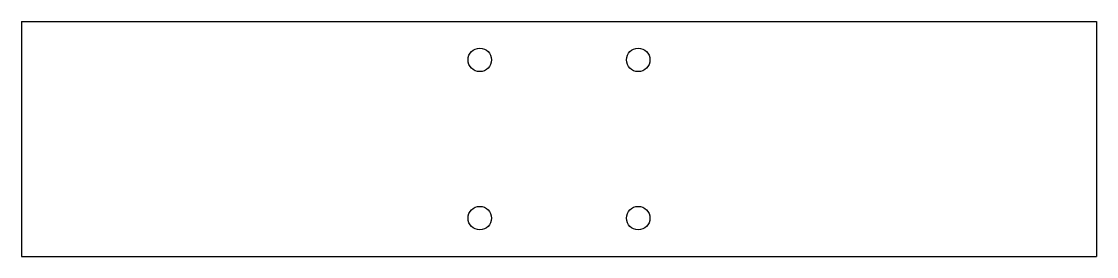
# Model space of a CAD drawing. Extents: x -69 to 69, y -15 to 15.
import ezdxf

# ---------------------------------------------------------------- set-up
doc = ezdxf.new("R2010")
doc.units = 0
doc.layers.add('VISIBLE', color=7, linetype='CONTINUOUS')

msp = doc.modelspace()

# ---------------------------------------------------------------- linework, layer by layer
at = {"layer": 'VISIBLE'}
for p, q in [((-68.55, 15), (68.55, 15)), ((-68.55, 15), (-68.55, -15)), ((68.55, 15), (68.55, -15)), ((-68.55, -15), (68.55, -15))]:
    msp.add_line(p, q, dxfattribs=at)
for centre in [(-10.1, 10.1), (10.1, 10.1), (-10.1, -10.1), (10.1, -10.1)]:
    msp.add_circle(centre, 1.5, dxfattribs=at)

doc.saveas('drawing.dxf')
